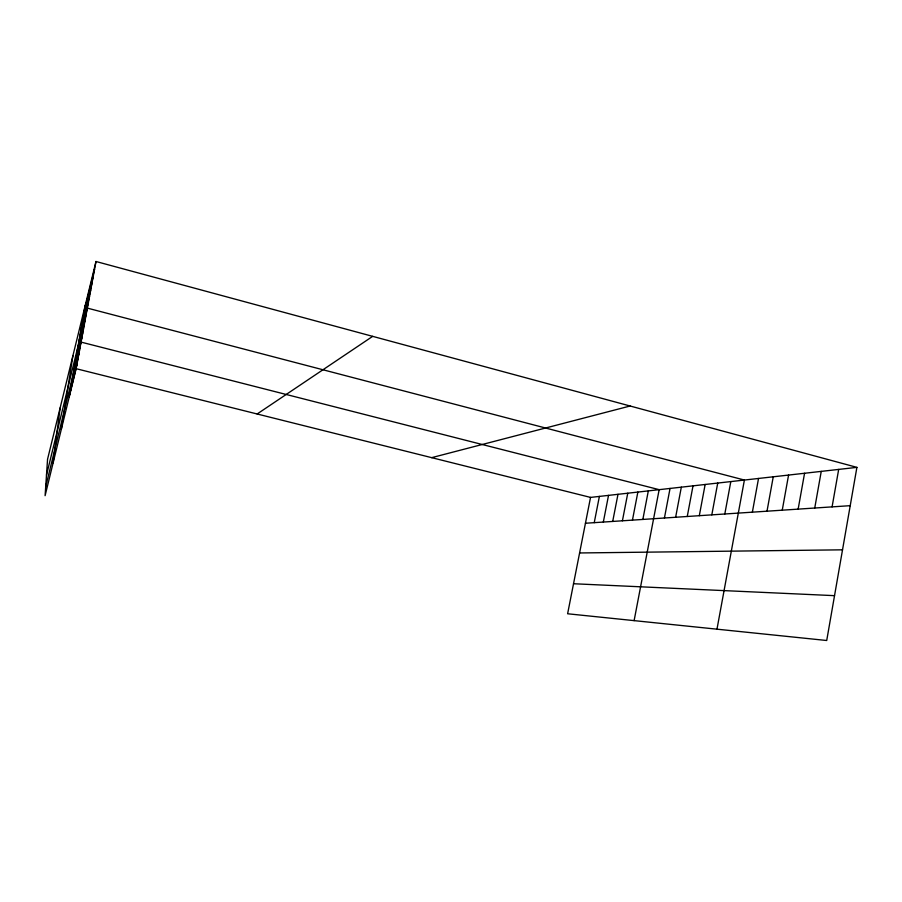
<?xml version="1.0" encoding="UTF-8"?>
<svg xmlns="http://www.w3.org/2000/svg" width="902" height="902" viewBox="0 0 902 902"><rect width="100%" height="100%" fill="white"/><g stroke="black" fill="none" stroke-linecap="round" stroke-linejoin="round"><path stroke-width="1.35" d="M53.117 462.884L60.13 407.93M61.325 429.296L72.949 355.546M856.9 467.36L826.717 640.499L567.617 613.766L590.539 497.408L856.9 467.36L95.995 261.501L47.558 459.231L45.1 495.683L76.129 368.692L95.995 261.501M69.24 396.88L85.295 305.169M832.084 506.879L838.68 469.412M814.743 508.029L821.248 471.385M798.146 509.134L804.561 473.268M767.004 511.197L773.251 476.797M782.248 510.182L788.573 475.072M752.369 512.167L758.537 478.455M724.813 513.993L730.812 481.578M716.977 629.179L744.398 480.044L87.359 308.112L46.487 475.14M711.813 514.862L717.733 483.055M687.256 516.496L693.018 485.84M699.309 515.696L705.15 484.475M664.424 518.007L670.051 488.433M675.632 517.263L681.326 487.159M634.117 620.632L659.159 489.662L81.056 342.106L45.709 486.685M632.449 520.127L637.861 492.064M642.844 519.439L648.324 490.891M603.325 522.066L608.534 495.367M612.706 521.435L617.994 494.307M622.414 520.792L627.758 493.202M594.238 522.664L599.39 496.404M70.818 387.86L78.091 358.139M70.277 390.972L77.414 361.781M69.747 393.982L76.76 365.299M84.145 311.754L94.563 269.191M83.052 318.011L93.21 276.497M82.003 323.953L91.925 283.431M81.011 329.625L90.707 290.049M80.075 335.014L89.535 296.352M79.173 340.167L88.419 302.362M77.493 349.784L86.333 313.603M76.704 354.283L85.363 318.868M75.948 358.59L84.427 323.897M75.227 362.717L83.536 328.734M74.528 366.686L82.68 333.368M73.863 370.497L81.856 337.822M72.588 377.78L80.267 346.357M71.98 381.275L79.511 350.427M71.393 384.624L78.79 354.362M257.16 413.984L372.673 336.356M431.686 457.652L630.126 406.001M585.443 523.25L850.225 505.672M579.591 552.96L842.524 549.825M573.525 583.741L834.53 595.658M76.129 368.692L590.539 497.408"/></g></svg>
